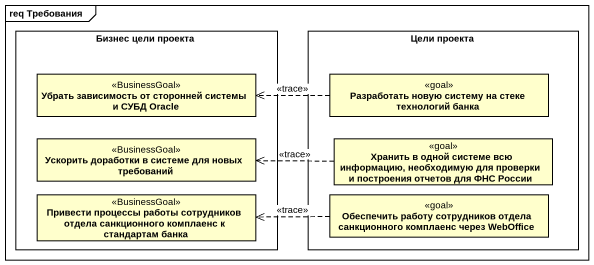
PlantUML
@startuml
mainframe req Требования
hide circle
hide empty members
rectangle "Бизнес цели проекта" as Бизнес_цели_проекта {
  class "Убрать зависимость от сторонней системы и СУБД Oracle" as Убрать_зависимость_от <<BusinessGoal>>
  class "Ускорить доработки в системе для новых требований" as Ускорить_доработки_в <<BusinessGoal>>
  class "Привести процессы работы сотрудников отдела санкционного комплаенс к стандартам банка" as Привести_процессы_работы <<BusinessGoal>>
}
rectangle "Цели проекта" as Цели_проекта {
  class "Разработать новую систему на стеке технологий банка" as Разработать_новую_систему <<goal>>
  class "Хранить в одной системе всю информацию, необходимую для проверки и построения отчетов для ФНС России" as Хранить_в_одной_системе_всю <<goal>>
  class "Обеспечить работу сотрудников отдела санкционного комплаенс через WebOffice" as Обеспечить_работу <<goal>>
}
Разработать_новую_систему .left.> Убрать_зависимость_от : <<trace>>
Хранить_в_одной_системе_всю .left.> Ускорить_доработки_в : <<trace>>
Обеспечить_работу .left.> Привести_процессы_работы : <<trace>>
@enduml
